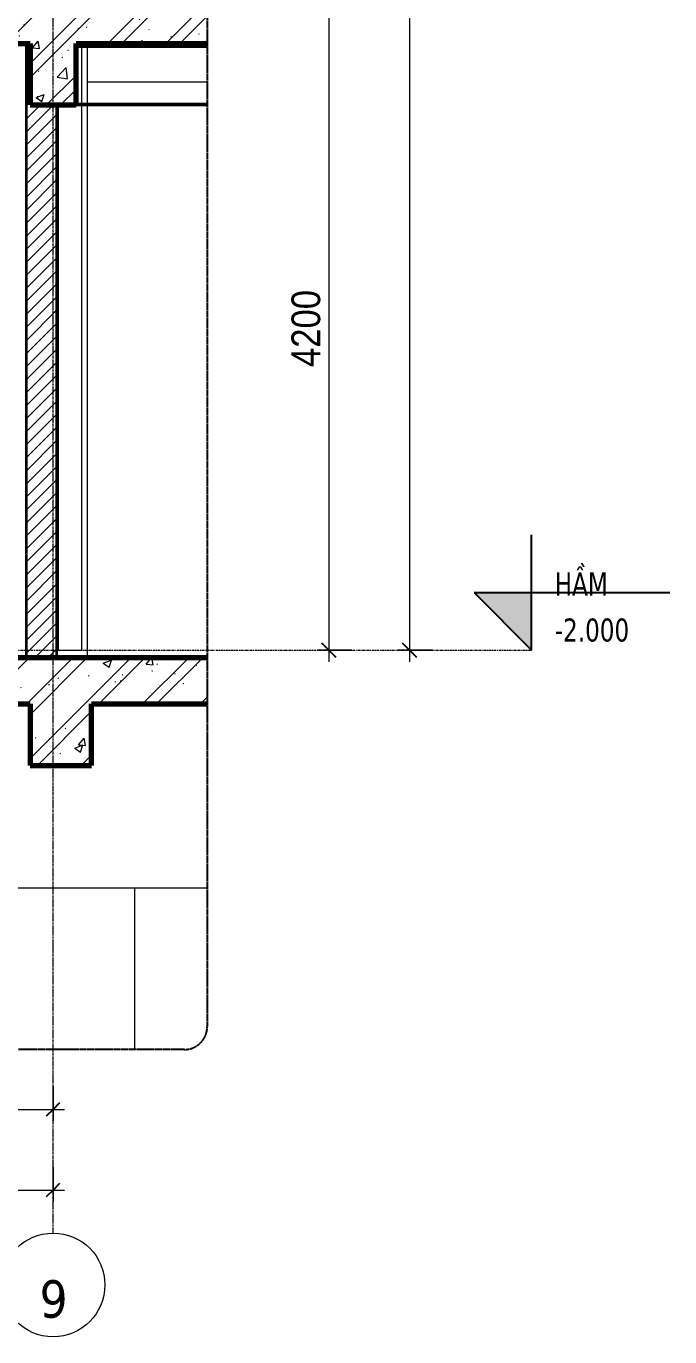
# Model space of a CAD drawing. Header units: millimetres. Extents: x 75015 to 108159, y -6470 to 34550.
# Drawn here: x 83378 to 87570, y -6470 to 2062 of the extents above; entities that cross this region are included whole.
import ezdxf

# ---------------------------------------------------------------- set-up
doc = ezdxf.new("R2010")
doc.units = ezdxf.units.MM
for name, pattern in [('Centre', [31.75, 6.35, -4.7625, 15.875, -4.7625]), ('Grid Line', [22.225, 12.7, -3.175, 3.175, -3.175]), ('Hidden', [7.14375, 4.7625, -2.38125])]:
    doc.linetypes.add(name, pattern=pattern)
for name, color, linetype, lineweight in [('0-1', 7, 'Continuous', 5), ('A-ANNO-DIMS', 211, 'Continuous', 9), ('A-ANNO-DIMS-75', 211, 'Continuous', 9), ('A-CLNG-1', 250, 'Continuous', 35), ('A-CLNG-PATT-3', 13, 'Continuous', 18), ('A-DETL-GENF', 92, 'Continuous', 18), ('A-DETL-GENF-1', 9, 'Continuous', 18), ('A-DETL-GENF-3', 92, 'Hidden', 25), ('A-DETL-WIDE', 214, 'Continuous', 70), ('A-FLOR-FNSH-1', 250, 'Continuous', 35), ('A-FLOR-LEVL', 51, 'Continuous', 9), ('A-FLOR-LEVL-1', 51, 'Continuous', 25), ('A-FLOR-LEVL-2', 51, 'Centre', 9), ('A-FLOR-PATT-1', 43, 'Continuous', 18), ('A-WALL', 113, 'Continuous', 18), ('A-WALL-1', 250, 'Continuous', 35), ('A-WALL-FNSH-1', 7, 'Continuous', 18), ('A-WALL-PATT-4', 111, 'Continuous', 18), ('S-BEAM-2', 7, 'Continuous', 18), ('S-COLS-1', 7, 'Continuous', 18), ('S-FNDN-2', 7, 'Continuous', 18), ('S-GRID-1', 1, 'Grid Line', 9), ('S-GRID-IDEN', 1, 'Continuous', 9)]:
    doc.layers.add(name, color=color, linetype=linetype, lineweight=lineweight)
doc.styles.add('Tahoma_B', font='tahomabd.ttf', dxfattribs={"width": 0.85, "height": 150})
doc.styles.add('Tahoma_B_1', font='tahomabd.ttf', dxfattribs={"height": 243.75})
doc.styles.add('UTM Avo', font='', dxfattribs={"width": 0.9, "height": 187.5})
doc.styles.get('UTM Avo').set_extended_font_data('UTM Avo')
doc.dimstyles.new('1_Dim_chi_tiet_2_5', dxfattribs={"dimscale": 304.8, "dimtxt": 187.368928, "dimasz": 0.295276, "dimexe": 0.246063, "dimexo": 0.0625, "dimgap": 0.024606, "dimtad": 1, "dimdec": 0, "dimrnd": 5, "dimzin": 0, "dimdsep": 46, "dimtxsty": 'UTM Avo', "dimblk1": 'OBLIQUE', "dimblk2": 'OBLIQUE', "dimsah": 1, "dimcen": 0.09, "dimdle": 0.246063, "dimazin": 0, "dimtfac": 1, "dimtdec": 4, "dimtix": 1, "dimtmove": 0, "dimatfit": 3, "dimfxl": 0.492126, "dimfxlon": 1, "dimtvp": 1, "dimtolj": 1, "dimtzin": 0, "dimarcsym": 2})
pattern_1 = [(50, (80335.15, 15725), (546.553, -47.817), [57.15, -628.65]), (355, (80335.15, 15725), (-105.728, 573.17), [45.72, -502.92]), (100.451, (80380.7, 15721), (440.828, 525.35), [48.57, -534.27]), (46.184, (80335.15, 15877.4), (813.237, -126.128), [85.725, -942.975]), (96.636, (80402.9, 15866.9), (712.207, 742.283), [72.855, -801.405]), (351.184, (80335.15, 15877.4), (712.215, 742.276), [68.58, -754.38]), (21, (80411.35, 15839.3), (454.843, -306.796), [57.15, -628.65]), (326, (80411.35, 15839.3), (185.406, 552.564), [45.72, -502.92]), (71.451, (80449.26, 15813.73), (640.251, 245.764), [48.57, -534.27]), (37.5, (80335.15, 15725), (9.2664, 253.665), [5.029, -491.795, 5.029, -505.511, -504.825]), (37.5, (80335.15, 15725), (9.2664, 253.665), [-1007.364, 5.029, -499.796]), (7.5, (80335.15, 15725), (200.4594, 300.5414), [5.029, -286.055, 5.029, -480.365, -192.405]), (7.5, (80335.15, 15725), (200.4594, 300.5414), [-776.478, 5.029, -187.376]), (327.5, (80165.23, 15725), (406.7728, -17.1864), [5.029, -185.471, 5.029, -589.331, -788.67]), (327.5, (80165.23, 15725), (406.7728, -17.1864), [-784.86, 5.029, -783.641]), (317.5, (80089.03, 15725), (444.388, 76.2803), [5.029, -242.621, 5.029, -389.687, -560.07]), (317.5, (80089.03, 15725), (444.388, 76.2803), [-642.366, 5.029, -555.041]), (45, (80335.15, 15725), (-188.5854, 188.5854), []), (45, (80335.15, 16010.75), (-188.5854, 188.5854), [])]

# ---------------------------------------------------------------- blocks, each defined once
blk = doc.blocks.new('NCV_TKTC_KET CAU_rvt-1-TKCS_THANG MÁY TM2 - MẶT CẮT')
at = {"layer": 'A-FLOR-PATT-1'}
h = blk.add_hatch(dxfattribs=at)
h.set_pattern_fill('FP_3', color=256, style=0, pattern_type=2)
h.set_pattern_definition(pattern_1)
h.paths.add_polyline_path([(83377.6, 1930), (83402.6, 1930), (83402.6, 1950), (83377.6, 1950), (83377.6, 1945.9)])
h.paths.add_polyline_path([(83702.6, 1930), (84557.2, 1930), (84557.2, 1950), (83702.6, 1950)])
h = blk.add_hatch(dxfattribs=at)
h.set_pattern_fill('FP_3', color=256, style=0, pattern_type=2)
h.set_pattern_definition(pattern_1)
h.paths.add_polyline_path([(83377.6, 1930), (83402.6, 1930), (83402.6, 1950), (83377.6, 1950), (83377.6, 1945.9)])
h.paths.add_polyline_path([(83702.6, 1930), (84557.2, 1930), (84557.2, 1950), (83702.6, 1950)])
at = {"layer": 'A-FLOR-FNSH-1'}
for p, q in [((83377.6, 1950), (83377.6, 1930)), ((83377.6, 1930), (83402.6, 1930)), ((83702.6, 1930), (84557.2, 1930))]:
    blk.add_line(p, q, dxfattribs=at)
at = {"layer": 'S-BEAM-2'}
blk.add_line((83777.6, 1700), (84557.2, 1700), dxfattribs=at)
at = {"layer": 'S-COLS-1'}
for p, q in [((83777.6, 1555), (83777.6, 1930)), ((83777.6, -2050), (83777.6, 1550))]:
    blk.add_line(p, q, dxfattribs=at)
at = {"layer": 'S-FNDN-2'}
for p, q in [((84557.2, -3550), (82302.7, -3550)), ((84082.7, -3550), (84082.7, -4600))]:
    blk.add_line(p, q, dxfattribs=at)
blk = doc.blocks.new('BORDER VIEW - BORDER VIEW-3767618-TKCS_THANG MÁY TM2 - MẶT CẮT')
at = {"layer": 'A-DETL-GENF-3'}
for p, q in [((84557.2, 33952.5), (84557.2, -4450)), ((84407.2, -4600), (77102.6, -4600))]:
    blk.add_line(p, q, dxfattribs=at)
blk.add_arc((84407.2, -4450), 150, 270, 360, dxfattribs=at)
blk = doc.blocks.new('Level - CAO ĐỘ LEVEL-350587-TKCS_THANG MÁY TM2 - MẶT CẮT')
at = {"layer": 'A-FLOR-LEVL'}
blk.add_hatch(color=256, dxfattribs=at).paths.add_polyline_path([(86670.3, 2575), (86670.3, 2200), (86295.3, 2575)])
at = {"layer": 'A-FLOR-LEVL-1'}
for p, q in [((86670.3, 2200), (86670.3, 2950)), ((86295.3, 2575), (86670.3, 2200)), ((86295.3, 2575), (87570.3, 2575))]:
    blk.add_line(p, q, dxfattribs=at)
blk = doc.blocks.new('Grid - M_Grid Head - Circle-353313-TKCS_THANG MÁY TM2 - MẶT CẮT')
at = {"layer": 'S-GRID-IDEN'}
blk.add_circle((77352.6, -6132.8), 337.5, dxfattribs=at)
blk = doc.blocks.new('DIMBLOCK13-TKCS_THANG MÁY TM2 - MẶT CẮT')
at = {"layer": 'A-ANNO-DIMS-75', "lineweight": 25}
for p, q in [((85349.1, 2200), (85304.1, 2245)), ((85349.1, 2200), (85394.1, 2155)), ((85349.1, -2000), (85304.1, -1955)), ((85349.1, -2000), (85394.1, -2045))]:
    blk.add_line(p, q, dxfattribs=at)
at = {"layer": 'A-ANNO-DIMS-75'}
for p, q in [((85499.1, 2200), (85274.1, 2200)), ((85349.1, 2200), (85349.1, -2075)), ((85349.1, 2200), (85499.1, 2200)), ((85499.1, -2000), (85274.1, -2000)), ((85349.1, -2000), (85499.1, -2000))]:
    blk.add_line(p, q, dxfattribs=at)
at = {"layer": 'A-ANNO-DIMS-75', "color": 0, "insert": (85105.5, -156.8), "char_height": 187.5, "width": 616.236, "attachment_point": 1, "rotation": 90, "line_spacing_factor": 1.110334, "style": 'UTM Avo'}
blk.add_mtext('4200', dxfattribs=at)
blk = doc.blocks.new('_Oblique')
at = {"color": 0, "linetype": 'ByBlock', "lineweight": -2}
blk.add_line((-0.5, -0.5), (0.5, 0.5), dxfattribs=at)
blk = doc.blocks.new('DIMBLOCK14-TKCS_THANG MÁY TM2 - MẶT CẮT')
at = {"layer": 'A-ANNO-DIMS-75'}
for p, q in [((85724.1, 33800), (85949.1, 33800)), ((85874.1, 33800), (85724.1, 33800)), ((85874.1, 33875), (85874.1, -2075)), ((86024.1, -2000), (85799.1, -2000)), ((85874.1, -2000), (86024.1, -2000))]:
    blk.add_line(p, q, dxfattribs=at)
at = {"layer": 'A-ANNO-DIMS-75', "lineweight": 25}
for p, q in [((85874.1, 33800), (85829.1, 33845)), ((85874.1, 33800), (85919.1, 33755)), ((85874.1, -2000), (85829.1, -1955)), ((85874.1, -2000), (85919.1, -2045))]:
    blk.add_line(p, q, dxfattribs=at)
at = {"layer": 'A-ANNO-DIMS-75', "color": 0, "insert": (85630.5, 15579), "char_height": 187.5, "width": 770.294, "attachment_point": 1, "rotation": 90, "line_spacing_factor": 1.110334, "style": 'UTM Avo'}
blk.add_mtext('35800', dxfattribs=at)
blk = doc.blocks.new('DIMBLOCK27-TKCS_THANG MÁY TM2 - MẶT CẮT')
at = {"layer": 'A-ANNO-DIMS-75'}
for p, q in [((80552.6, -4839.9), (80552.6, -5064.9)), ((80552.6, -4989.9), (80552.6, -4839.9)), ((83552.6, -4839.9), (83552.6, -5064.9)), ((83552.6, -4989.9), (83552.6, -4839.9)), ((80552.6, -4989.9), (83627.6, -4989.9))]:
    blk.add_line(p, q, dxfattribs=at)
at = {"layer": 'A-ANNO-DIMS-75', "lineweight": 25}
for p, q in [((80552.6, -4989.9), (80597.6, -4944.9)), ((83552.6, -4989.9), (83597.6, -4944.9)), ((80552.6, -4989.9), (80507.6, -5034.9)), ((83552.6, -4989.9), (83507.6, -5034.9))]:
    blk.add_line(p, q, dxfattribs=at)
at = {"layer": 'A-ANNO-DIMS-75', "color": 0, "insert": (81795.8, -4746.3), "char_height": 187.5, "width": 616.236, "attachment_point": 1, "line_spacing_factor": 1.110334, "style": 'UTM Avo'}
blk.add_mtext('3000', dxfattribs=at)
blk = doc.blocks.new('DIMBLOCK28-TKCS_THANG MÁY TM2 - MẶT CẮT')
at = {"layer": 'A-ANNO-DIMS-75'}
for p, q in [((77352.6, -5364.9), (77352.6, -5589.9)), ((77352.6, -5514.9), (77352.6, -5364.9)), ((83552.6, -5364.9), (83552.6, -5589.9)), ((83552.6, -5514.9), (83552.6, -5364.9)), ((77277.6, -5514.9), (83627.6, -5514.9))]:
    blk.add_line(p, q, dxfattribs=at)
at = {"layer": 'A-ANNO-DIMS-75', "lineweight": 25}
for p, q in [((77352.6, -5514.9), (77307.6, -5559.9)), ((77352.6, -5514.9), (77397.6, -5469.9)), ((83552.6, -5514.9), (83507.6, -5559.9)), ((83552.6, -5514.9), (83597.6, -5469.9))]:
    blk.add_line(p, q, dxfattribs=at)
at = {"layer": 'A-ANNO-DIMS-75', "color": 0, "insert": (80195.8, -5271.3), "char_height": 187.5, "width": 616.236, "attachment_point": 1, "line_spacing_factor": 1.110334, "style": 'UTM Avo'}
blk.add_mtext('6200', dxfattribs=at)

msp = doc.modelspace()

# ---------------------------------------------------------------- hatches: boundary and pattern name
at = {"layer": 'A-CLNG-PATT-3'}
h = msp.add_hatch(dxfattribs=at)
h.set_pattern_fill('FP_14', color=256, style=0, pattern_type=2)
h.set_pattern_definition([(0, (80335.15, 15725), (609.6, 152.4), [25.146, -432.054, 25.146, -432.054, -2438.4]), (0, (80335.15, 15725), (609.6, 152.4), [-914.4, 25.146, -889.254, 25.146, -432.054, -1066.8]), (0, (80335.15, 15725), (609.6, 152.4), [-2286, 25.146, -279.654, 25.146, -736.854]), (120, (80563.75, 15801.2), (-436.7823, 451.7291), [25.146, -432.054, 25.146, -432.054, -2438.4]), (120, (80563.75, 15801.2), (-436.7823, 451.7291), [-914.4, 25.146, -889.254, 25.146, -432.054, -1066.8]), (120, (80563.75, 15801.2), (-436.7823, 451.7291), [-2286, 25.146, -279.654, 25.146, -736.854]), (240, (80639.95, 16106), (-172.8177, -604.1291), [25.146, -432.054, 25.146, -432.054, -2438.4]), (240, (80639.95, 16106), (-172.8177, -604.1291), [-914.4, 25.146, -889.254, 25.146, -432.054, -1066.8]), (240, (80639.95, 16106), (-172.8177, -604.1291), [-2286, 25.146, -279.654, 25.146, -736.854])])
h.paths.add_polyline_path([(76952.6, 1550), (77152.6, 1550), (77152.6, 1555), (76952.6, 1555)])
h.paths.add_polyline_path([(83702.6, 1550), (84557.2, 1550.1), (84557.2, 1555), (83702.6, 1555), (83702.6, 1550)])
at = {"layer": 'A-DETL-GENF-1'}
h = msp.add_hatch(dxfattribs=at)
h.set_pattern_fill('FP_3', color=256, style=0, pattern_type=2)
h.set_pattern_definition(pattern_1)
h.paths.add_polyline_path([(77452.6, 1550), (77452.6, 2150), (76952.6, 2150), (76952.6, 1950), (77152.6, 1950), (77152.6, 1550)])
h.paths.add_polyline_path([(83702.6, 1550), (83702.6, 1950), (84557.2, 1950), (84557.2, 2150), (80352.7, 2150), (80352.7, 1700), (80552.7, 1700), (80552.7, 1950), (83402.6, 1950), (83402.6, 1550)])
h = msp.add_hatch(dxfattribs=at)
h.set_pattern_fill('FP_3', color=256, style=0, pattern_type=2)
h.set_pattern_definition(pattern_1)
h.paths.add_polyline_path([(80352.6, -2750), (80552.6, -2750), (80552.6, -2350), (83402.7, -2350), (83402.7, -2750), (83802.7, -2750), (83802.7, -2350), (84557.2, -2350), (84557.2, -2050), (80352.6, -2050), (80352.6, -2212.9)])
h.paths.add_polyline_path([(77052.6, -2750), (77452.6, -2750), (77452.6, -2050), (76952.6, -2050), (76952.6, -2350), (77052.6, -2350)])
at = {"layer": 'A-WALL-PATT-4'}
h = msp.add_hatch(dxfattribs=at)
h.set_pattern_fill('FP_1', color=256, style=0, pattern_type=2)
h.set_pattern_definition([(45, (80335.154, 15725), (-42.4264, 42.4264), [])])
h.paths.add_polyline_path([(83402.7, -2050), (83577.6, -2050), (83577.6, 1550), (83402.6, 1550), (83402.6, 1950), (83377.6, 1950), (83377.6, -2050)])

# ---------------------------------------------------------------- linework, layer by layer
at = {"layer": 'A-CLNG-1'}
for p, q in [((84557.2, 1555), (83702.6, 1555)), ((83702.6, 1550), (84557.2, 1550))]:
    msp.add_line(p, q, dxfattribs=at)
at = {"layer": 'A-DETL-WIDE'}
for p, q in [((80552.7, 1950), (83402.6, 1950)), ((83402.6, 1950), (83402.6, 1550)), ((83702.6, 1550), (83702.6, 1950)), ((83702.6, 1950), (84557.2, 1950)), ((83402.6, 1550), (83702.6, 1550)), ((84557.2, -2050), (80352.6, -2050)), ((80552.6, -2350), (83402.7, -2350)), ((83402.7, -2350), (83402.7, -2750)), ((83802.7, -2750), (83802.7, -2350)), ((83802.7, -2350), (84557.2, -2350)), ((83402.7, -2750), (83802.7, -2750))]:
    msp.add_line(p, q, dxfattribs=at)
at = {"layer": 'A-FLOR-LEVL-2'}
msp.add_line((75014.7, -2000), (86670.3, -2000), dxfattribs=at)
at = {"layer": 'A-WALL'}
for p, q in [((83737.6, 1930), (83737.6, 1555)), ((83737.6, 1550), (83737.6, -2000)), ((83587.6, -2000), (83737.6, -2000))]:
    msp.add_line(p, q, dxfattribs=at)
at = {"layer": 'A-WALL-1'}
for p, q in [((83377.6, 1950), (83377.6, -2050)), ((83577.6, -2050), (83577.6, 1550))]:
    msp.add_line(p, q, dxfattribs=at)
at = {"layer": 'A-WALL-FNSH-1'}
for p, q in [((83587.6, -2000), (83587.6, 1550)), ((83367.6, -2000), (83377.6, -2000)), ((83577.6, -2000), (83587.6, -2000))]:
    msp.add_line(p, q, dxfattribs=at)
at = {"layer": 'S-GRID-1'}
for p, q in [((83552.6, -3920.3), (83552.6, 32410.9)), ((83552.6, -5795.3), (83552.6, -3920.3))]:
    msp.add_line(p, q, dxfattribs=at)

# ---------------------------------------------------------------- block references
at = {"layer": '0-1'}
msp.add_blockref('NCV_TKTC_KET CAU_rvt-1-TKCS_THANG MÁY TM2 - MẶT CẮT', (0, 0), dxfattribs=at)
at = {"layer": 'A-DETL-GENF'}
msp.add_blockref('BORDER VIEW - BORDER VIEW-3767618-TKCS_THANG MÁY TM2 - MẶT CẮT', (0, 0), dxfattribs=at)
at = {"layer": 'A-FLOR-LEVL-1'}
msp.add_blockref('Level - CAO ĐỘ LEVEL-350587-TKCS_THANG MÁY TM2 - MẶT CẮT', (0, -4200), dxfattribs=at)
at = {"layer": 'S-GRID-IDEN'}
msp.add_blockref('Grid - M_Grid Head - Circle-353313-TKCS_THANG MÁY TM2 - MẶT CẮT', (6200, 0), dxfattribs=at)

# ---------------------------------------------------------------- texts
at = {"layer": 'A-FLOR-LEVL', "char_height": 150, "line_spacing_factor": 0.996129, "style": 'Tahoma_B'}
for s, insert, width, attachment_point in [('\\pt765,1530,2295,3060,3825,4590,5355,6120,6885,7650,8415,9180,9945,10710,11475,12240,13005,13770,14535,15300,16065,16830,17595,18360,19125,19890,20655,21420,22185,22950,23715,24480;HẦM', (86820.7, -1644.2), 425.85, 7), ('\\pt318.75,637.5,956.25,1275,1593.75,1912.5,2231.25,2550,2868.75,3187.5,3506.25,3825,4143.75,4462.5,4781.25,5100,5418.75,5737.5,6056.25,6375,6693.75,7012.5,7331.25,7650,7968.75,8287.5,8606.25,8925,9243.75,9562.5,9881.25,10200;-2.000', (86820.7, -1793.7), 594.787, 1)]:
    msp.add_mtext(s, dxfattribs=dict(at, insert=insert, width=width, attachment_point=attachment_point))

# ---------------------------------------------------------------- dimensions: what is measured, and where the dimension line sits
at = {"layer": 'A-ANNO-DIMS'}
for base, p1, p2, override, picture, middle in [((85874.1, -2000), (85724.1, 33800), (86024.1, -2000), {"dimpost": '<>', "dimfxl": 35801.256961}, 'DIMBLOCK14-TKCS_THANG MÁY TM2 - MẶT CẮT', (85769.5, 15900)), ((85349.1, -2000), (85499.1, 2200), (85499.1, -2000), {"dimpost": '<>', "dimfxl": 4200}, 'DIMBLOCK13-TKCS_THANG MÁY TM2 - MẶT CẮT', (85244.5, 100))]:
    dim = msp.add_linear_dim(base=base, p1=p1, p2=p2, angle=90, dimstyle='1_Dim_chi_tiet_2_5', override=override, dxfattribs=at)
    dim.commit()
    dim.dimension.update_dxf_attribs({"geometry": picture, "text_midpoint": middle})
for base, p1, p2, override, picture, middle in [((83552.6, -4989.9), (80552.6, -4839.9), (83552.6, -4839.9), {"dimpost": '<>', "dimfxl": 3000}, 'DIMBLOCK27-TKCS_THANG MÁY TM2 - MẶT CẮT', (82052.6, -4885.3)), ((83552.6, -5514.9), (77352.6, -5364.9), (83552.6, -5364.9), {"dimpost": '<>', "dimfxl": 6200}, 'DIMBLOCK28-TKCS_THANG MÁY TM2 - MẶT CẮT', (80452.6, -5410.3))]:
    dim = msp.add_linear_dim(base=base, p1=p1, p2=p2, dimstyle='1_Dim_chi_tiet_2_5', override=override, dxfattribs=at)
    dim.commit()
    dim.dimension.update_dxf_attribs({"geometry": picture, "text_midpoint": middle})

# ---------------------------------------------------------------- next in the draw order: texts
at = {"layer": 'S-GRID-IDEN', "insert": (83556.1, -6226.4), "char_height": 243.75, "width": 218.25, "attachment_point": 5, "line_spacing_factor": 0.996129, "style": 'Tahoma_B_1', "bg_fill": 3, "box_fill_scale": 1.25, "bg_fill_color": 256, "bg_fill_true_color": 13158600, "bg_fill_transparency": 0}
msp.add_mtext('\\pt952.49944,1904.99888,2857.50075,3810.00019,4762.49962,5714.99906,6667.50094,7620.00037,8572.49981,9524.99925,10477.50113,11430.00056,12382.5,13334.99944,14287.49888,15240.00075,16192.50019,17144.99963,18097.49906,19050.00094,20002.50038,20954.99981,21907.49925,22860.00113,23812.50056,24765,25717.49944,26669.99887,27622.50075,28575.00019,29527.49963,30479.99906;9', dxfattribs=at)

doc.saveas('drawing.dxf')
